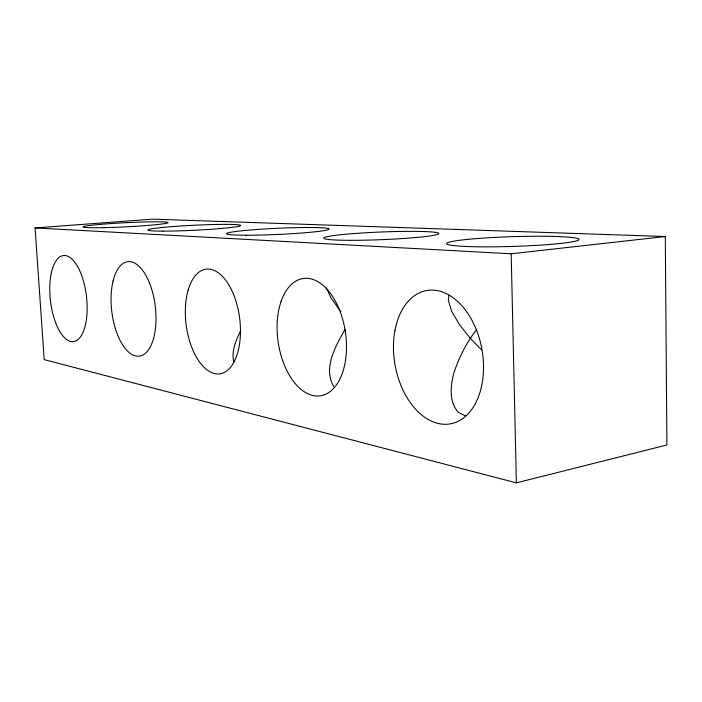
<?xml version="1.0" encoding="UTF-8"?>
<svg xmlns="http://www.w3.org/2000/svg" width="702" height="702" viewBox="0 0 702 702"><rect width="100%" height="100%" fill="white"/><g stroke="black" fill="none" stroke-linecap="round" stroke-linejoin="round"><path stroke-width="1.05" d="M448.955 295.34L448.324 300.517L451.781 311.504L459.292 324.368L470.252 338.259L481.633 349.965M240.61 330.8C236.109 340.259 230.905 351.465 233.977 361.969M345.13 329.335C335.793 345.709 322.797 368.015 333.669 386.451M476.676 329.528C466.295 342.716 458.801 357.95 453.571 373.859C450.535 386.732 448.841 401.807 458.45 412.434L465.707 416.04M516.382 482.853L666.9 444.98L665.303 236.521L152.624 219.147L35.1 227.931L44.191 359.626L516.382 482.853L511.179 253.782L665.303 236.521M35.1 227.931L511.179 253.782M340.918 311.749L330.949 297.876L326.43 288.013M281.151 301.255A59.301 33.994 81.7 0 0 312.952 395.516A59.301 33.994 81.7 0 0 341.225 314.654A59.301 33.994 81.7 0 0 281.151 301.255M103.738 227.676A42.62 2.08 -2.9 0 0 167.997 222.631A42.62 2.08 -2.9 0 0 104.58 224.035A42.62 2.08 -2.9 0 0 103.738 227.676M51.22 273.569A43.331 18.138 83.4 0 0 70.788 341.497A43.331 18.138 83.4 0 0 83.354 280.739A43.331 18.138 83.4 0 0 51.22 273.569M188.136 290.11A52.799 26.966 82.6 0 0 214.672 373.596A52.799 26.966 82.6 0 0 235.819 300.746A52.799 26.966 82.6 0 0 188.136 290.11M245.928 235.223A51.334 3.08 -2.6 0 0 328.545 229.519A51.334 3.08 -2.6 0 0 259.02 229.343A51.334 3.08 -2.6 0 0 245.928 235.223M162.961 231.133A46.49 2.51 -2.8 0 0 239.645 226.079A46.49 2.51 -2.8 0 0 180.282 226.044A46.49 2.51 -2.8 0 0 162.961 231.133M113.075 281.063A47.596 21.902 83.1 0 0 135.67 355.975A47.596 21.902 83.1 0 0 151.834 289.707A47.596 21.902 83.1 0 0 113.075 281.063M394.98 330.291A67.699 44.129 79.9 0 0 450.184 423.885A67.699 44.129 79.9 0 0 470.331 317.418A67.699 44.129 79.9 0 0 394.98 330.291M349.447 240.312A57.634 3.843 -2.3 0 0 438.776 233.784A57.634 3.843 -2.3 0 0 355.686 233.415A57.634 3.843 -2.3 0 0 349.447 240.312M467.909 246.542A66.304 4.888 -1.8 0 0 577.492 240.558A66.304 4.888 -1.8 0 0 493.111 237.487A66.304 4.888 -1.8 0 0 467.909 246.542"/></g></svg>
